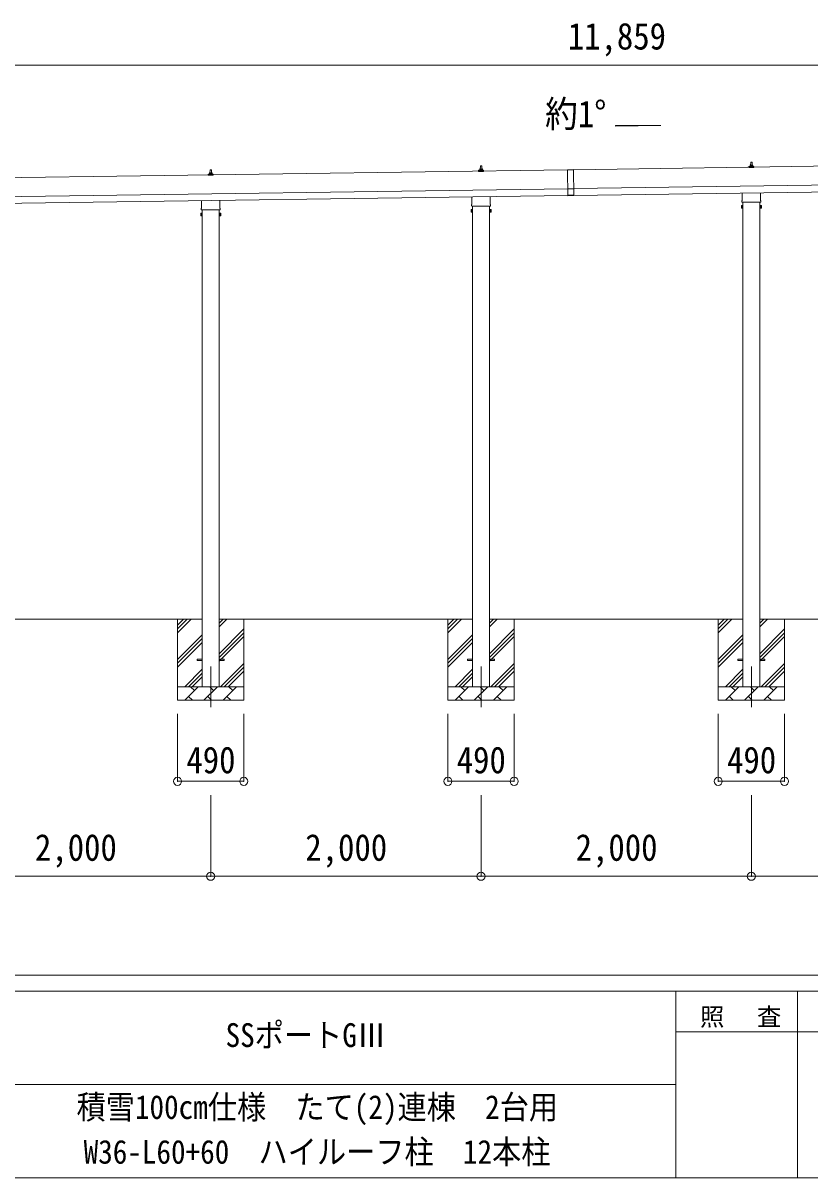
# Model space of a CAD drawing. Units: millimetres at full size, sheet at 1:60. Extents: x -16864 to 16864, y -11640 to 11640.
# Drawn here: x 574 to 6395, y -11640 to -3101 of the extents above; entities that cross this region are included whole.
import ezdxf
from ezdxf.enums import TextEntityAlignment as Align

# ---------------------------------------------------------------- set-up
doc = ezdxf.new("R2010")
doc.units = ezdxf.units.MM
doc.header["$LTSCALE"] = 60
doc.header["$PDMODE"] = 32
doc.header["$PDSIZE"] = 60
doc.linetypes.add('CHAIN1', pattern=[8, 5, -1, 1, -1])
for name, color, linetype, lineweight in [('0-1_Defpoints', 7, 'CHAIN1', 9), ('0-2_TEXT1', 4, 'Continuous', 9), ('0-3_SHAPE', 7, 'Continuous', 9), ('0-7_PARTS2', 7, 'Continuous', 9), ('0-8_TABLE1', 6, 'Continuous', 9), ('F-0', 7, 'Continuous', 9)]:
    doc.layers.add(name, color=color, linetype=linetype, lineweight=lineweight)
doc.styles.add('ＭＳ ゴシック', font='')
doc.styles.get('ＭＳ ゴシック').set_extended_font_data('MS Gothic')

msp = doc.modelspace()

# ---------------------------------------------------------------- linework, layer by layer
at = {"layer": '0-1_Defpoints'}
for p, q in [((1962.19, -7858.64), (1962.19, -8207.64)), ((3962.19, -7858.64), (3962.19, -8207.64)), ((5962.19, -7858.64), (5962.19, -8207.64))]:
    msp.add_line(p, q, dxfattribs=at)
at = {"layer": '0-2_TEXT1'}
for p, q in [((5293.02, -3857.81), (4957.02, -3862.61)), ((10857.87, -4096.58), (4647.25, -4185.3)), ((3952.49, -4186.45), (3952.49, -4182.24)), ((3953.49, -4182.24), (3971.49, -4182.24)), ((3956.49, -4182.24), (3957.22, -4158.72)), ((3958.22, -4157.74), (3966.77, -4157.74)), ((3967.77, -4158.72), (3968.49, -4182.24)), ((3972.49, -4186.45), (3972.49, -4182.24)), ((5944.24, -4169.17), (5944.24, -4161.46)), ((5980.74, -4169.17), (5944.24, -4169.17)), ((5944.62, -4160.67), (5980.36, -4160.67)), ((5945.01, -4160.48), (5951.73, -4158.85)), ((5952.11, -4158.67), (5972.87, -4158.67)), ((5952.49, -4157.88), (5952.49, -4153.67)), ((5953.49, -4153.67), (5971.49, -4153.67)), ((5956.49, -4153.67), (5957.22, -4130.14)), ((5958.22, -4129.17), (5966.77, -4129.17)), ((5967.77, -4130.14), (5968.49, -4153.67)), ((5972.49, -4157.88), (5972.49, -4153.67)), ((5979.98, -4160.48), (5973.26, -4158.85)), ((5980.74, -4169.17), (5980.74, -4161.46)), ((4602.25, -4185.95), (-933.21, -4265.03)), ((1944.24, -4226.31), (1944.24, -4218.6)), ((1980.74, -4226.31), (1944.24, -4226.31)), ((1944.62, -4217.81), (1980.36, -4217.81)), ((1945.01, -4217.63), (1951.73, -4216)), ((1952.11, -4215.81), (1972.87, -4215.81)), ((1952.49, -4215.02), (1952.49, -4210.81)), ((1953.49, -4210.81), (1971.49, -4210.81)), ((1956.49, -4210.81), (1957.22, -4187.29)), ((1958.22, -4186.31), (1966.77, -4186.31)), ((1967.77, -4187.29), (1968.49, -4210.81)), ((1972.49, -4215.02), (1972.49, -4210.81)), ((1979.98, -4217.63), (1973.26, -4216)), ((1980.74, -4226.31), (1980.74, -4218.6)), ((3944.24, -4197.74), (3944.24, -4190.03)), ((3980.74, -4197.74), (3944.24, -4197.74)), ((3944.62, -4189.24), (3980.36, -4189.24)), ((3945.01, -4189.05), (3951.73, -4187.43)), ((3952.11, -4187.24), (3972.87, -4187.24)), ((3979.98, -4189.05), (3973.26, -4187.43)), ((3980.74, -4197.74), (3980.74, -4190.03)), ((4602.24, -4184.95), (4647.23, -4184.3)), ((4602.24, -4184.95), (4604.99, -4377.43)), ((4647.25, -4185.3), (4602.25, -4185.95)), ((4647.23, -4184.3), (4649.98, -4376.79)), ((4649.25, -4325.29), (10859.87, -4236.57)), ((-931.21, -4405.01), (4604.25, -4325.93)), ((4649.26, -4326.29), (4604.27, -4326.93)), ((4649.96, -4375.29), (10860.58, -4286.56)), ((-930.5, -4455.01), (4604.97, -4375.93)), ((1893.89, -4470.3), (1893.89, -4414.66)), ((2030.49, -4412.71), (2030.49, -4470.3)), ((3893.89, -4441.73), (3893.89, -4386.09)), ((4030.49, -4384.13), (4030.49, -4441.73)), ((4649.91, -4371.79), (4604.92, -4372.43)), ((4649.98, -4376.79), (4604.99, -4377.43)), ((5892.19, -4421.93), (5892.19, -4416.43)), ((5893.89, -4413.16), (5893.89, -4357.52)), ((6030.12, -4425.43), (5894.25, -4425.43)), ((5899.69, -4425.43), (5899.69, -8008.64)), ((6024.69, -8008.64), (6024.69, -4425.43)), ((6030.49, -4355.56), (6030.49, -4413.16)), ((6032.19, -4416.43), (6032.19, -4421.93)), ((1888.19, -4508.57), (1888.94, -4507.26)), ((1888.19, -4508.57), (1888.19, -4525.57)), ((1888.19, -4525.57), (1888.94, -4526.89)), ((1895.19, -4512.16), (1888.94, -4512.16)), ((1895.19, -4521.98), (1888.94, -4521.98)), ((1892.19, -4479.07), (1892.19, -4473.57)), ((2030.12, -4482.57), (1894.25, -4482.57)), ((1899.69, -4482.57), (1899.69, -8008.64)), ((2024.69, -8008.64), (2024.69, -4482.57)), ((2029.19, -4512.16), (2035.43, -4512.16)), ((2029.19, -4521.98), (2035.43, -4521.98)), ((2032.19, -4473.57), (2032.19, -4479.07)), ((2036.19, -4508.57), (2035.43, -4507.26)), ((2036.19, -4525.57), (2035.43, -4526.89)), ((2036.19, -4508.57), (2036.19, -4525.57)), ((3888.19, -4480), (3888.94, -4478.68)), ((3888.19, -4480), (3888.19, -4497)), ((3888.19, -4497), (3888.94, -4498.31)), ((3895.19, -4483.59), (3888.94, -4483.59)), ((3895.19, -4493.41), (3888.94, -4493.41)), ((3895.19, -4498.31), (3888.94, -4498.31)), ((3892.19, -4450.5), (3892.19, -4445)), ((4030.12, -4454), (3894.25, -4454)), ((3897.69, -4497.7), (3895.19, -4497.7)), ((3899.69, -4454), (3899.69, -8008.64)), ((4024.69, -8008.64), (4024.69, -4454)), ((4026.69, -4497.7), (4029.19, -4497.7)), ((4029.19, -4483.59), (4035.43, -4483.59)), ((4029.19, -4493.41), (4035.43, -4493.41)), ((4029.19, -4498.31), (4035.43, -4498.31)), ((4032.19, -4445), (4032.19, -4450.5)), ((4036.19, -4480), (4035.43, -4478.68)), ((4036.19, -4497), (4035.43, -4498.31)), ((4036.19, -4480), (4036.19, -4497)), ((5888.19, -4451.43), (5888.94, -4450.11)), ((5888.19, -4451.43), (5888.19, -4468.43)), ((5888.19, -4468.43), (5888.94, -4469.74)), ((5895.19, -4455.02), (5888.94, -4455.02)), ((5895.19, -4464.84), (5888.94, -4464.84)), ((5895.19, -4469.74), (5888.94, -4469.74)), ((5897.69, -4469.13), (5895.19, -4469.13)), ((6026.69, -4469.13), (6029.19, -4469.13)), ((6029.19, -4455.02), (6035.43, -4455.02)), ((6029.19, -4464.84), (6035.43, -4464.84)), ((6029.19, -4469.74), (6035.43, -4469.74)), ((6036.19, -4451.43), (6035.43, -4450.11)), ((6036.19, -4468.43), (6035.43, -4469.74)), ((6036.19, -4451.43), (6036.19, -4468.43)), ((1895.19, -4526.89), (1888.94, -4526.89)), ((1897.69, -4526.27), (1895.19, -4526.27)), ((2026.69, -4526.27), (2029.19, -4526.27)), ((2029.19, -4526.89), (2035.43, -4526.89)), ((1862.19, -7804.14), (1899.69, -7804.14)), ((1862.19, -7813.14), (1862.19, -7804.14)), ((1862.19, -7804.14), (1899.69, -7804.14)), ((1862.19, -7813.14), (1862.19, -7804.14)), ((1862.19, -7813.14), (1899.69, -7813.14)), ((1862.19, -7813.14), (1899.69, -7813.14)), ((2024.69, -7804.14), (2062.19, -7804.14)), ((2024.69, -7804.14), (2062.19, -7804.14)), ((2024.69, -7813.14), (2062.19, -7813.14)), ((2024.69, -7813.14), (2062.19, -7813.14)), ((2062.19, -7813.14), (2062.19, -7804.14)), ((2062.19, -7813.14), (2062.19, -7804.14)), ((3862.19, -7804.14), (3899.69, -7804.14)), ((3862.19, -7813.14), (3862.19, -7804.14)), ((3862.19, -7804.14), (3899.69, -7804.14)), ((3862.19, -7813.14), (3862.19, -7804.14)), ((3862.19, -7813.14), (3899.69, -7813.14)), ((3862.19, -7813.14), (3899.69, -7813.14)), ((4024.69, -7804.14), (4062.19, -7804.14)), ((4024.69, -7804.14), (4062.19, -7804.14)), ((4024.69, -7813.14), (4062.19, -7813.14)), ((4024.69, -7813.14), (4062.19, -7813.14)), ((4062.19, -7813.14), (4062.19, -7804.14)), ((4062.19, -7813.14), (4062.19, -7804.14)), ((5862.19, -7804.14), (5899.69, -7804.14)), ((5862.19, -7813.14), (5862.19, -7804.14)), ((5862.19, -7804.14), (5899.69, -7804.14)), ((5862.19, -7813.14), (5862.19, -7804.14)), ((5862.19, -7813.14), (5899.69, -7813.14)), ((5862.19, -7813.14), (5899.69, -7813.14)), ((6024.69, -7804.14), (6062.19, -7804.14)), ((6024.69, -7804.14), (6062.19, -7804.14)), ((6024.69, -7813.14), (6062.19, -7813.14)), ((6024.69, -7813.14), (6062.19, -7813.14)), ((6062.19, -7813.14), (6062.19, -7804.14)), ((6062.19, -7813.14), (6062.19, -7804.14))]:
    msp.add_line(p, q, dxfattribs=at)
for points in [[(1895.19, -4526.89), (1895.19, -4507.26), (1888.94, -4507.26)], [(1895.19, -4526.27), (1895.19, -4507.87), (1897.69, -4507.87)], [(2029.19, -4526.27), (2029.19, -4507.87), (2026.69, -4507.87)], [(2029.19, -4526.89), (2029.19, -4507.26), (2035.43, -4507.26)], [(3895.19, -4498.31), (3895.19, -4478.68), (3888.94, -4478.68)], [(3895.19, -4497.7), (3895.19, -4479.3), (3897.69, -4479.3)], [(4029.19, -4497.7), (4029.19, -4479.3), (4026.69, -4479.3)], [(4029.19, -4498.31), (4029.19, -4478.68), (4035.43, -4478.68)], [(5895.19, -4469.74), (5895.19, -4450.11), (5888.94, -4450.11)], [(5895.19, -4469.13), (5895.19, -4450.73), (5897.69, -4450.73)], [(6029.19, -4469.13), (6029.19, -4450.73), (6026.69, -4450.73)], [(6029.19, -4469.74), (6029.19, -4450.11), (6035.43, -4450.11)]]:
    msp.add_lwpolyline(points, dxfattribs=at)
for points in [[(1897.69, -4527.57), (1897.69, -4506.57), (1899.69, -4506.57), (1899.69, -4527.57)], [(2026.69, -4527.57), (2026.69, -4506.57), (2024.69, -4506.57), (2024.69, -4527.57)], [(3897.69, -4499), (3897.69, -4478), (3899.69, -4478), (3899.69, -4499)], [(4026.69, -4499), (4026.69, -4478), (4024.69, -4478), (4024.69, -4499)], [(5897.69, -4470.43), (5897.69, -4449.43), (5899.69, -4449.43), (5899.69, -4470.43)], [(6026.69, -4470.43), (6026.69, -4449.43), (6024.69, -4449.43), (6024.69, -4470.43)]]:
    msp.add_lwpolyline(points, close=True, dxfattribs=at)
for centre, radius, start, end in [((3956.58, -4182.87), 4.13, 90, 171.17633), ((3953.49, -4183.24), 1, 90, 180), ((3958.22, -4158.74), 1, 90, 178.60509), ((3965.83, -4182.24), 4.83, 133.60282, 180), ((3959.16, -4182.24), 4.83, 0, 46.39718), ((3966.77, -4158.74), 1, 1.39491, 90), ((3968.41, -4182.87), 4.13, 8.82367, 90), ((3971.49, -4183.24), 1, 0, 90), ((5945.24, -4161.46), 1, 103.62699, 180), ((5951.49, -4157.88), 1, 283.62699, 0), ((5956.58, -4154.3), 4.13, 90, 171.17633), ((5953.49, -4154.67), 1, 90, 180), ((5958.22, -4130.17), 1, 90, 178.60509), ((5965.83, -4153.67), 4.83, 133.60282, 180), ((5959.16, -4153.67), 4.83, 0, 46.39718), ((5966.77, -4130.17), 1, 1.39491, 90), ((5968.41, -4154.3), 4.13, 8.82367, 90), ((5971.49, -4154.67), 1, 0, 90), ((5973.49, -4157.88), 1, 180, 256.37301), ((5979.74, -4161.46), 1, 0, 76.37301), ((1945.24, -4218.6), 1, 103.62699, 180), ((1951.49, -4215.02), 1, 283.62699, 0), ((1956.58, -4211.45), 4.13, 90, 171.17633), ((1953.49, -4211.81), 1, 90, 180), ((1958.22, -4187.31), 1, 90, 178.60509), ((1965.83, -4210.81), 4.83, 133.60282, 180), ((1959.16, -4210.81), 4.83, 0, 46.39718), ((1966.77, -4187.31), 1, 1.39491, 90), ((1968.41, -4211.45), 4.13, 8.82367, 90), ((1971.49, -4211.81), 1, 0, 90), ((1973.49, -4215.02), 1, 180, 256.37301), ((1979.74, -4218.6), 1, 0, 76.37301), ((3945.24, -4190.03), 1, 103.62699, 180), ((3951.49, -4186.45), 1, 283.62699, 0), ((3973.49, -4186.45), 1, 180, 256.37301), ((3979.74, -4190.03), 1, 0, 76.37301), ((5896.19, -4416.43), 4, 125.09963, 180), ((5896.19, -4421.93), 4, 180, 194.47751), ((5896.19, -4421.93), 4, 194.47751, 241.04498), ((6028.19, -4421.93), 4, 298.95502, 345.52249), ((6028.19, -4416.43), 4, 0, 54.90037), ((6028.19, -4421.93), 4, 345.52249, 0), ((1892.53, -4509.71), 4.34, 145.61575, 214.38425), ((1892.53, -4524.43), 4.34, 145.61575, 214.38425), ((1904.43, -4517.07), 16.24, 162.41205, 197.58795), ((1896.19, -4473.57), 4, 125.09963, 180), ((1896.19, -4479.07), 4, 180, 194.47751), ((1896.19, -4479.07), 4, 194.47751, 241.04498), ((2028.19, -4479.07), 4, 298.95502, 345.52249), ((2028.19, -4473.57), 4, 0, 54.90037), ((2028.19, -4479.07), 4, 345.52249, 0), ((2019.94, -4517.07), 16.24, 342.41205, 17.58795), ((2031.84, -4509.71), 4.34, 325.61575, 34.38425), ((2031.84, -4524.43), 4.34, 325.61575, 34.38425), ((3892.53, -4481.14), 4.34, 145.61575, 214.38425), ((3904.43, -4488.5), 16.24, 162.41205, 197.58795), ((3892.53, -4495.86), 4.34, 145.61575, 214.38425), ((3896.19, -4445), 4, 125.09963, 180), ((3896.19, -4450.5), 4, 180, 194.47751), ((3896.19, -4450.5), 4, 194.47751, 241.04498), ((4028.19, -4450.5), 4, 298.95502, 345.52249), ((4028.19, -4445), 4, 0, 54.90037), ((4028.19, -4450.5), 4, 345.52249, 0), ((4019.94, -4488.5), 16.24, 342.41205, 17.58795), ((4031.84, -4481.14), 4.34, 325.61575, 34.38425), ((4031.84, -4495.86), 4.34, 325.61575, 34.38425), ((5892.53, -4452.57), 4.34, 145.61575, 214.38425), ((5892.53, -4467.29), 4.34, 145.61575, 214.38425), ((5904.43, -4459.93), 16.24, 162.41205, 197.58795), ((6019.94, -4459.93), 16.24, 342.41205, 17.58795), ((6031.84, -4452.57), 4.34, 325.61575, 34.38425), ((6031.84, -4467.29), 4.34, 325.61575, 34.38425)]:
    msp.add_arc(centre, radius, start, end, dxfattribs=at)
at = {"layer": '0-3_SHAPE'}
for p, q in [((1899.69, -7508.64), (24.69, -7508.64)), ((1717.19, -7508.64), (1717.19, -8108.64)), ((1717.19, -7552.12), (1760.67, -7508.64)), ((1717.19, -7580.41), (1788.95, -7508.64)), ((1717.19, -7608.69), (1817.24, -7508.64)), ((3899.69, -7508.64), (2024.69, -7508.64)), ((2024.69, -7537.47), (2053.51, -7508.64)), ((2024.69, -7565.75), (2081.79, -7508.64)), ((2207.19, -7508.64), (2207.19, -8108.64)), ((3717.19, -7508.64), (3717.19, -8108.64)), ((3717.19, -7552.12), (3760.67, -7508.64)), ((3717.19, -7580.41), (3788.95, -7508.64)), ((3717.19, -7608.69), (3817.24, -7508.64)), ((5899.69, -7508.64), (4024.69, -7508.64)), ((4024.69, -7537.47), (4053.51, -7508.64)), ((4024.69, -7565.75), (4081.79, -7508.64)), ((4207.19, -7508.64), (4207.19, -8108.64)), ((5717.19, -7508.64), (5717.19, -8108.64)), ((5717.19, -7552.12), (5760.67, -7508.64)), ((5717.19, -7580.41), (5788.95, -7508.64)), ((5717.19, -7608.69), (5817.24, -7508.64)), ((7899.69, -7508.64), (6024.69, -7508.64)), ((6024.69, -7537.47), (6053.51, -7508.64)), ((6024.69, -7565.75), (6081.79, -7508.64)), ((6207.19, -7508.64), (6207.19, -8108.64)), ((2024.69, -7763.74), (2207.19, -7581.24)), ((4024.69, -7763.74), (4207.19, -7581.24)), ((6024.69, -7763.74), (6207.19, -7581.24)), ((1717.19, -7806.68), (1899.69, -7624.18)), ((1717.19, -7834.97), (1899.69, -7652.47)), ((1717.19, -7863.25), (1899.69, -7680.75)), ((2024.69, -7792.02), (2207.19, -7609.52)), ((2024.69, -7820.31), (2207.19, -7637.81)), ((3717.19, -7806.68), (3899.69, -7624.18)), ((3717.19, -7834.97), (3899.69, -7652.47)), ((3717.19, -7863.25), (3899.69, -7680.75)), ((4024.69, -7792.02), (4207.19, -7609.52)), ((4024.69, -7820.31), (4207.19, -7637.81)), ((5717.19, -7806.68), (5899.69, -7624.18)), ((5717.19, -7834.97), (5899.69, -7652.47)), ((5717.19, -7863.25), (5899.69, -7680.75)), ((6024.69, -7792.02), (6207.19, -7609.52)), ((6024.69, -7820.31), (6207.19, -7637.81)), ((2034.34, -8008.64), (2207.19, -7835.8)), ((4034.34, -8008.64), (4207.19, -7835.8)), ((6034.34, -8008.64), (6207.19, -7835.8)), ((1769.78, -8008.64), (1899.69, -7878.74)), ((1798.07, -8008.64), (1899.69, -7907.02)), ((1826.35, -8008.64), (1899.69, -7935.31)), ((2062.63, -8008.64), (2207.19, -7864.08)), ((2090.91, -8008.64), (2207.19, -7892.37)), ((3769.78, -8008.64), (3899.69, -7878.74)), ((3798.07, -8008.64), (3899.69, -7907.02)), ((3826.35, -8008.64), (3899.69, -7935.31)), ((4062.63, -8008.64), (4207.19, -7864.08)), ((4090.91, -8008.64), (4207.19, -7892.37)), ((5769.78, -8008.64), (5899.69, -7878.74)), ((5798.07, -8008.64), (5899.69, -7907.02)), ((5826.35, -8008.64), (5899.69, -7935.31)), ((6062.63, -8008.64), (6207.19, -7864.08)), ((6090.91, -8008.64), (6207.19, -7892.37)), ((1717.19, -8008.64), (2207.19, -8008.64)), ((1770.76, -8108.64), (1870.76, -8008.64)), ((1842.21, -8037.2), (1813.66, -8008.64)), ((1912.19, -8108.64), (2012.19, -8008.64)), ((1983.63, -8037.2), (1955.08, -8008.64)), ((2053.61, -8108.64), (2153.61, -8008.64)), ((2125.05, -8037.2), (2096.5, -8008.64)), ((3717.19, -8008.64), (4207.19, -8008.64)), ((3770.76, -8108.64), (3870.76, -8008.64)), ((3842.21, -8037.2), (3813.66, -8008.64)), ((3912.19, -8108.64), (4012.19, -8008.64)), ((3983.63, -8037.2), (3955.08, -8008.64)), ((4053.61, -8108.64), (4153.61, -8008.64)), ((4125.05, -8037.2), (4096.5, -8008.64)), ((5717.19, -8008.64), (6207.19, -8008.64)), ((5770.76, -8108.64), (5870.76, -8008.64)), ((5842.21, -8037.2), (5813.66, -8008.64)), ((5912.19, -8108.64), (6012.19, -8008.64)), ((5983.63, -8037.2), (5955.08, -8008.64)), ((6053.61, -8108.64), (6153.61, -8008.64)), ((6125.05, -8037.2), (6096.5, -8008.64)), ((2207.19, -8108.64), (1717.19, -8108.64)), ((1799.32, -8080.09), (1827.87, -8108.64)), ((1940.74, -8080.09), (1969.29, -8108.64)), ((2082.16, -8080.09), (2110.71, -8108.64)), ((4207.19, -8108.64), (3717.19, -8108.64)), ((3799.32, -8080.09), (3827.87, -8108.64)), ((3940.74, -8080.09), (3969.29, -8108.64)), ((4082.16, -8080.09), (4110.71, -8108.64)), ((6207.19, -8108.64), (5717.19, -8108.64)), ((5799.32, -8080.09), (5827.87, -8108.64)), ((5940.74, -8080.09), (5969.29, -8108.64)), ((6082.16, -8080.09), (6110.71, -8108.64))]:
    msp.add_line(p, q, dxfattribs=at)
at = {"layer": '0-7_PARTS2', "color": 4}
for p, q in [((4957.02, -3862.61), (4957.02, -3857.81)), ((4957.02, -3857.81), (5293.02, -3857.81))]:
    msp.add_line(p, q, dxfattribs=at)
at = {"layer": '0-8_TABLE1'}
for p, q in [((10893.19, -3411), (-965.81, -3411)), ((1717.19, -8707.64), (1717.19, -8207.64)), ((2207.19, -8707.64), (2207.19, -8207.64)), ((3717.19, -8707.64), (3717.19, -8207.64)), ((4207.19, -8707.64), (4207.19, -8207.64)), ((5717.19, -8707.64), (5717.19, -8207.64)), ((6207.19, -8707.64), (6207.19, -8207.64)), ((1717.19, -8707.64), (2207.19, -8707.64)), ((3717.19, -8707.64), (4207.19, -8707.64)), ((5717.19, -8707.64), (6207.19, -8707.64)), ((1962.19, -9409.64), (1962.19, -8809.64)), ((3962.19, -9409.64), (3962.19, -8809.64)), ((5962.19, -9409.64), (5962.19, -8809.64)), ((1962.19, -9409.64), (-37.81, -9409.64)), ((3962.19, -9409.64), (1962.19, -9409.64)), ((5962.19, -9409.64), (3962.19, -9409.64)), ((7962.19, -9409.64), (5962.19, -9409.64))]:
    msp.add_line(p, q, dxfattribs=at)
for p in [(1717.19, -8707.64), (2207.19, -8707.64), (3717.19, -8707.64), (4207.19, -8707.64), (5717.19, -8707.64), (6207.19, -8707.64), (1962.19, -9409.64), (3962.19, -9409.64), (5962.19, -9409.64)]:
    msp.add_point(p, dxfattribs=at)
at = {"layer": 'F-0', "color": 5, "lineweight": 5}
for p, q in [((-16864.12, -10140), (16015.88, -10140)), ((-16864.12, -10260), (10682.37, -10260)), ((5402.37, -10260), (5402.37, -11640)), ((6302.37, -10260), (6302.37, -11640)), ((5402.37, -10560), (9002.37, -10560)), ((-6897.63, -10950), (5402.37, -10950)), ((-16864.12, -11640), (16015.88, -11640))]:
    msp.add_line(p, q, dxfattribs=at)

# ---------------------------------------------------------------- texts
at = {"layer": '0-7_PARTS2', "style": 'ＭＳ ゴシック', "width": 0.9}
msp.add_text('約1°', height=197.9, dxfattribs=at).set_placement((4435.93, -3930.37), align=Align.BOTTOM_LEFT)
at = {"layer": '0-8_TABLE1', "color": 7, "style": 'ＭＳ ゴシック', "width": 0.9}
for s, p in [('11,859', (4603.69, -3356)), ('490', (1782.19, -8707.64)), ('490', (3782.19, -8707.64)), ('490', (5782.19, -8707.64)), ('2,000', (662.19, -9354.64)), ('2,000', (2662.19, -9354.64)), ('2,000', (4662.19, -9354.64))]:
    msp.add_text(s, height=197.9, dxfattribs=at).set_placement(p, align=Align.BOTTOM_LEFT)
at = {"layer": 'F-0', "style": 'ＭＳ ゴシック', "width": 0.9}
for s, p in [('SSポートGⅢ ', (2072.37, -10725)), ('積雪100cm仕様\u3000たて(2)連棟\u30002台用', (969.87, -11256.91)), ('W36-L60+60\u3000ハイルーフ柱\u300012本柱', (1022.37, -11587.74))]:
    msp.add_text(s, height=176, dxfattribs=at).set_placement(p, align=Align.BOTTOM_LEFT)
at = {"layer": 'F-0', "insert": (5582.37, -10530), "char_height": 132, "attachment_point": 7, "style": 'ＭＳ ゴシック'}
msp.add_mtext('\\T1.17;照\u3000査', dxfattribs=at)

doc.saveas('drawing.dxf')
